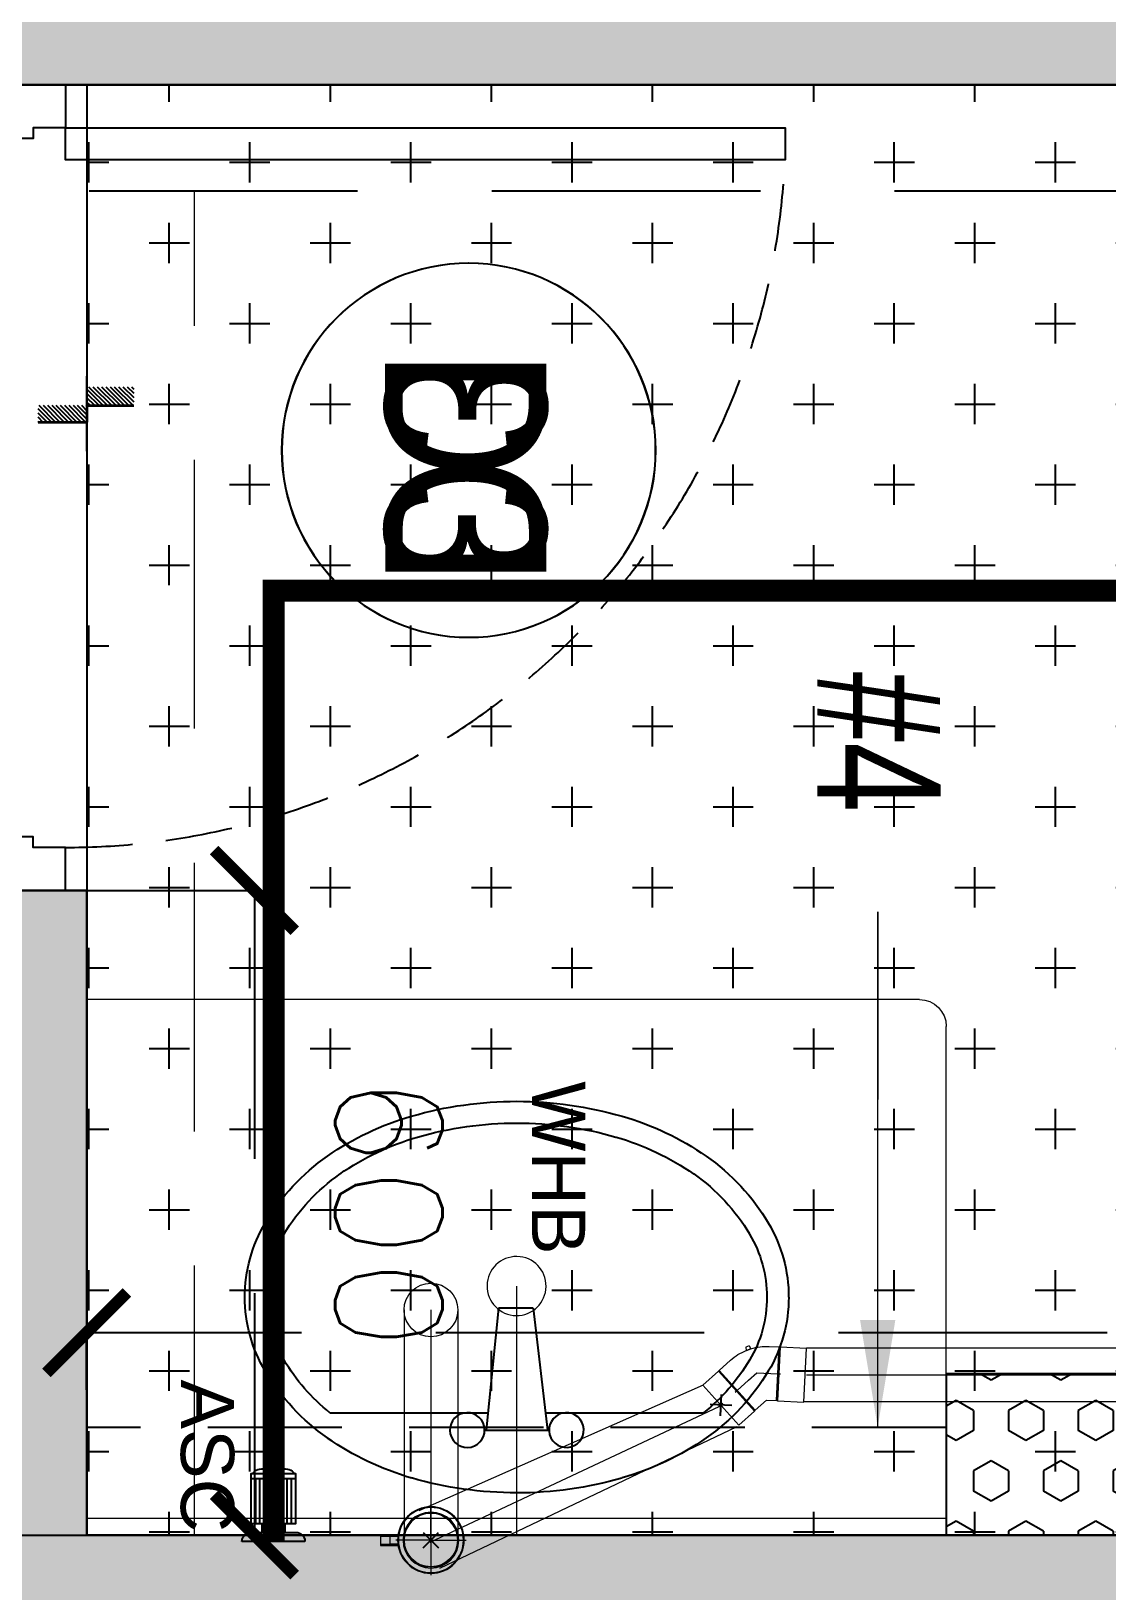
# Model space of a CAD drawing. Header units: millimetres. Extents: x -414464 to 1686, y -90036 to 108605.
# Drawn here: x -106392 to -105390, y -87187 to -85735 of the extents above; entities that cross this region are included whole.
import ezdxf
from ezdxf.enums import TextEntityAlignment as Align

# ---------------------------------------------------------------- set-up
doc = ezdxf.new("R2010")
doc.units = ezdxf.units.MM
doc.header["$LTSCALE"] = 1000
doc.header["$MEASUREMENT"] = 0
for name, pattern in [('$1$AUDIT_D_120904163729-0', [0]), ('$36$HIDDEN', [0.375, 0.25, -0.125]), ('3BHK-A$1$( Hidden )', [0.375, 0.25, -0.125]), ('3BHK-A$1$AUDIT_D_120904163729-0', [0]), ('3BHK-A$1$HIDDEN', [0.375, 0.25, -0.125]), ('AUDIT_D_120904163729-0', [0]), ('T8(T9 IS SIMILAR) - DIMENSION & TEXTING$1$1', [0]), ('T8(T9 IS SIMILAR) - DIMENSION & TEXTING$1$AUDIT_D_120904163729-0', [0]), ('T8(T9 IS SIMILAR) - DIMENSION & TEXTING$1$CENTERX2', [101.6, 63.5, -12.7, 12.7, -12.7]), ('T8(T9 IS SIMILAR) - DIMENSION & TEXTING$1$HIDDEN', [0.375, 0.25, -0.125]), ('T8(T9 IS SIMILAR)$1$$0$HIDDEN', [0.375, 0.25, -0.125]), ('T8(T9 IS SIMILAR)$1$HIDDEN', [0.375, 0.25, -0.125])]:
    doc.linetypes.add(name, pattern=pattern)
doc.layers.get('0').update_dxf_attribs({"linetype": 'AUDIT_D_120904163729-0'})
for name, color, linetype in [('$0$A-HATCH -160', 251, '$1$AUDIT_D_120904163729-0'), ('$21$A-DIMENSIONS', 2, '$36$HIDDEN'), ('3BHK-A$1$$1$LEDGE WALL', 5, 'Continuous'), ('3BHK-A$1$A-DOOR-FULL', 2, 'Continuous'), ('3BHK-A$1$A-HATCH -160', 251, '3BHK-A$1$AUDIT_D_120904163729-0'), ('3BHK-A$1$A-SANITARY', 2, 'Continuous'), ('3BHK-A$1$a-tile drop', 3, 'Continuous'), ('3BHK-A$1$A-TOI SUNK 50MM', 8, 'Continuous'), ('3BHK-A$1$a-window-no', 125, 'Continuous'), ('3BHK-A$1$APT PLANS-typ$0$TILEDROP', 3, 'Continuous'), ('3BHK-A$1$LEDGE WALL', 5, 'Continuous'), ('a-rcc', 3, 'Continuous'), ('T8(T9 IS SIMILAR) - DIMENSION & TEXTING$1$A-DIMENSIONS', 2, 'T8(T9 IS SIMILAR) - DIMENSION & TEXTING$1$HIDDEN'), ('T8(T9 IS SIMILAR) - DIMENSION & TEXTING$1$A-PLUMBING', 7, 'T8(T9 IS SIMILAR) - DIMENSION & TEXTING$1$AUDIT_D_120904163729-0'), ('T8(T9 IS SIMILAR) - DIMENSION & TEXTING$1$a-window-no', 125, 'Continuous'), ('T8(T9 IS SIMILAR) - DIMENSION & TEXTING$1$KITCHEN BLOCK', 255, 'Continuous'), ('T8(T9 IS SIMILAR) - DIMENSION & TEXTING$1$U-TI-BOILER', 1, 'T8(T9 IS SIMILAR) - DIMENSION & TEXTING$1$1'), ('T8(T9 IS SIMILAR) - DIMENSION & TEXTING$1$U-TI-TEXT', 7, 'Continuous'), ('T8(T9 IS SIMILAR) - DIMENSION & TEXTING$1$U-TI-WS', 5, 'Continuous'), ('T8(T9 IS SIMILAR)$1$$6$a-beam 2', 50, 'Continuous'), ('T8(T9 IS SIMILAR)$1$S-BEAM', 20, 'T8(T9 IS SIMILAR)$1$$0$HIDDEN'), ('T8_REFUGE COLUMNS$1$A-RCC COLS', 3, 'Continuous'), ('T8_TYPICAL COLUMNS$1$A-RCC COLS', 3, 'Continuous')]:
    doc.layers.add(name, color=color, linetype=linetype)
for name, color, linetype, lineweight in [('3BHK-A$1$a-TOI-fixtures', 251, 'Continuous', 0), ('3BHK-A$1$A-WALL- 160', 6, 'Continuous', 30), ('T8(T9 IS SIMILAR) - DIMENSION & TEXTING$1$pl-50dia waste pie', 6, 'Continuous', 0), ('T8(T9 IS SIMILAR) - DIMENSION & TEXTING$1$pl-50dia waste pipe1', 6, 'Continuous', 0), ('T8(T9 IS SIMILAR) - DIMENSION & TEXTING$1$R0-18-10-2014-T1-1st Podium Floor Plan$0$Text', 2, 'Continuous', 0), ('T8(T9 IS SIMILAR)$1$D&W', 8, 'Continuous', 25), ('T8(T9 IS SIMILAR)$1$SCPL BEAM', 191, 'T8(T9 IS SIMILAR)$1$$0$HIDDEN', 13)]:
    doc.layers.add(name, color=color, linetype=linetype, lineweight=lineweight)
doc.layers.add('T8(T9 IS SIMILAR) - DIMENSION & TEXTING$1$GEB-BEZUG', color=2, linetype='Continuous', lineweight=25, true_color=0xffff00)
doc.layers.add('T8_REFUGE COLUMNS$1$COL-HATCH', color=7, linetype='Continuous', lineweight=25, true_color=0xa3a3a3)
doc.styles.add('3BHK-A$1$LODHA STANDERD', font='sanss___.ttf')
doc.styles.add('T8(T9 IS SIMILAR) - DIMENSION & TEXTING$1$arial', font='sanss___.ttf')
doc.styles.add('T8(T9 IS SIMILAR) - DIMENSION & TEXTING$1$ARIAL ARROW', font='swisscl.ttf')
doc.styles.add('T8(T9 IS SIMILAR) - DIMENSION & TEXTING$1$LODHA STANDERD', font='sanss___.ttf')
doc.styles.add('T8(T9 IS SIMILAR) - DIMENSION & TEXTING$1$Romans 1', font='romans.shx', dxfattribs={"height": 100})
doc.styles.add('T8(T9 IS SIMILAR) - DIMENSION & TEXTING$1$Tahoma', font='tahoma.ttf')
doc.dimstyles.new('T8(T9 IS SIMILAR) - DIMENSION & TEXTING$1$ALPINE S', dxfattribs={"dimscale": 0, "dimtxt": 100, "dimasz": 75, "dimexe": 0, "dimexo": 0, "dimgap": 75, "dimtad": 1, "dimdec": 0, "dimzin": 0, "dimdsep": 46, "dimtxsty": 'T8(T9 IS SIMILAR) - DIMENSION & TEXTING$1$Romans 1', "dimblk": 'T8(T9 IS SIMILAR) - DIMENSION & TEXTING$1$_ArchTick', "dimcen": 0.09, "dimclrd": 256, "dimclre": 256, "dimclrt": 7, "dimadec": 0, "dimazin": 0, "dimtfac": 1, "dimtdec": 0, "dimtofl": 0, "dimtmove": 1, "dimatfit": 0, "dimldrblk": 'T8(T9 IS SIMILAR) - DIMENSION & TEXTING$1$_Open90', "dimfxl": 1, "dimtolj": 1, "dimtzin": 0, "dimarcsym": 0})
doc.dimstyles.new('T8(T9 IS SIMILAR) - DIMENSION & TEXTING$1$SAMATA STD', dxfattribs={"dimtxt": 100, "dimasz": 50, "dimexe": 50, "dimexo": 50, "dimgap": 10, "dimtad": 0, "dimdec": 0, "dimrnd": 5, "dimzin": 0, "dimdsep": 46, "dimtxsty": 'T8(T9 IS SIMILAR) - DIMENSION & TEXTING$1$Tahoma', "dimblk": 'T8(T9 IS SIMILAR) - DIMENSION & TEXTING$1$_Origin2', "dimcen": -50, "dimdle": 50, "dimclrd": 7, "dimclre": 7, "dimclrt": 7, "dimadec": 0, "dimazin": 0, "dimtfac": 1, "dimtdec": 0, "dimtmove": 1, "dimatfit": 3, "dimfxl": 150, "dimtfill": 1, "dimtolj": 1, "dimtzin": 0, "dimlwd": -1, "dimlwe": -1, "dimarcsym": 0})

# ---------------------------------------------------------------- blocks, each defined once
blk = doc.blocks.new('T8_REFUGE COLUMNS')
at = {"layer": 'T8_REFUGE COLUMNS$1$COL-HATCH', "linetype": 'ByBlock'}
h = blk.add_hatch(color=256, dxfattribs=at)
h.dxf.hatch_style = 1
h.paths.add_polyline_path([(1227712.1, -5718799.9), (1227362.1, -5718799.9), (1227362.1, -5709299.9), (1227712.1, -5709299.9)])
at = {"layer": 'T8_REFUGE COLUMNS$1$A-RCC COLS', "linetype": 'ByBlock'}
blk.add_lwpolyline([(1227712.1, -5718799.9), (1227362.1, -5718799.9), (1227362.1, -5709299.9), (1227712.1, -5709299.9)], close=True, dxfattribs=at)
blk = doc.blocks.new('T8_TYPICAL COLUMNS')
at = {"layer": 'T8_TYPICAL COLUMNS$1$A-RCC COLS', "linetype": 'ByBlock'}
blk.add_blockref('T8_REFUGE COLUMNS', (0, 0), dxfattribs=at)
blk = doc.blocks.new('*U2752')
for points in [[(-710, 0), (-670, 0), (-670, 30), (-660, 30), (-660, 80), (-710, 80)], [(40, 0), (0, 0), (0, 30), (-10, 30), (-10, 80), (40, 80)], [(0, 0), (0, -670), (-30, -670), (-30, 0)]]:
    blk.add_lwpolyline(points, close=True)
at = {"color": 0, "linetype": 'ByBlock', "ltscale": 0.25}
blk.add_arc((1, 0.4), 671, 180.0347, 267.627, dxfattribs=at)
blk = doc.blocks.new('3BHK-A$1$WINDOW TAG')
at = {"layer": '3BHK-A$1$a-window-no'}
blk.add_circle((0, 0), 174.1, dxfattribs=at)
at = {"layer": '3BHK-A$1$a-window-no', "style": '3BHK-A$1$LODHA STANDERD'}
blk.add_attdef('WINDOW', text='', height=150, dxfattribs=at).set_placement((11.3, 2.8), align=Align.MIDDLE_CENTER)
blk = doc.blocks.new('3BHK-A$1$TILE DROP -x')
at = {"layer": '3BHK-A$1$APT PLANS-typ$0$TILEDROP'}
h = blk.add_hatch(dxfattribs=at)
h.set_pattern_fill('ACET-2D-ANSI31', color=8, scale=90, angle=90, style=0)
h.set_pattern_definition([(135, (-851695.914, 5365039.183), (-7.954951288, -7.954951288), [])])
h.paths.add_polyline_path([(-58323.9, -19205.9), (-58323.9, -19023.7), (-58261.5, -19023.7), (-58261.5, -19205.9)])
edge = h.paths.add_edge_path()
edge.add_line((-58323.9, -19381.2), (-58393.7, -19381.2))
edge.add_line((-58323.9, -19205.9), (-58323.9, -19381.2))
edge.add_line((-58393.1, -19205.9), (-58323.9, -19205.9))
edge.add_line((-58393.1, -19381.2), (-58393.1, -19205.9))
at = {"layer": '3BHK-A$1$APT PLANS-typ$0$TILEDROP', "color": 1}
blk.add_line((-58153.9, -19205.9), (-58434, -19205.9), dxfattribs=at)
at = {"layer": '3BHK-A$1$APT PLANS-typ$0$TILEDROP', "color": 20, "const_width": 10}
for points in [[(-58261.5, -19205.9), (-58261.5, -19023.7)], [(-58323.9, -19381.2), (-58323.9, -19205.9)], [(-58323.9, -19205.9), (-58261.5, -19205.9)]]:
    blk.add_lwpolyline(points, dxfattribs=at)
blk = doc.blocks.new('3BHK-A$1$WB1-flat-1')
at = {"layer": '3BHK-A$1$A-SANITARY', "color": 251, "ltscale": 1000}
for p, q in [((-1779491.7, 190118), (-1779491.7, 190265.4)), ((-1779507.9, 190061.5), (-1779507.9, 190121.4)), ((-1779394.5, 190106.8), (-1779507.9, 190119.9)), ((-1779394.5, 190074.4), (-1779507.9, 190063)), ((-1779491.7, 189917.5), (-1779491.7, 190064.6))]:
    blk.add_line(p, q, dxfattribs=at)
at = {"layer": '3BHK-A$1$A-SANITARY', "color": 251}
blk.add_line((-1779394.5, 190106.8), (-1779394.5, 190074.4), dxfattribs=at)
for centre, major_axis, start_param, end_param in [((-1779384.1, 190209.6), (130.8, -33.3), 1.820103, 2.357157), ((-1779384.1, 190209.6), (130.3, -35), 1.296313, 1.833367), ((-1779350.3, 190152.9), (193.2, -55.2), 2.386204, 2.812145), ((-1779384.1, 190209.6), (109.6, -33.8), 1.870427, 2.407481), ((-1779384.1, 190209.6), (110.5, -30.5), 1.303226, 1.84028), ((-1779417.8, 190152.9), (193.7, -53.5), 0.877554, 1.303495), ((-1779350.3, 190152.9), (175.1, -44.6), 2.357412, 2.719312), ((-1779417.8, 190152.9), (175.5, -43.1), 0.84856, 1.274501), ((-1779296.9, 190115.8), (257.2, -67.9), 2.791732, 3.118985), ((-1779471.3, 190115.8), (236.8, -65.9), 0.552139, 0.879393), ((-1779471.3, 190115.8), (256.4, -70.9), 0.550268, 0.877521), ((-1779212.5, 190091.4), (341.5, -92.8), 3.126498, 3.407047), ((-1779555.7, 190091.4), (320.9, -91.3), 0.277128, 0.557677), ((-1779555.7, 190091.4), (341.3, -93.5), 0.267352, 0.5479), ((-1779507.9, 190137.6), (15.5, -4.6), 0.024765, 6.30795), ((-1779212.5, 190091.4), (340.8, -95.1), -2.869466, -2.588917), ((-1779555.7, 190091.4), (321.9, -87.7), -0.014507, 0.266042), ((-1779555.7, 190091.4), (341.5, -92.8), -0.015048, 0.2655), ((-1779507.9, 190045.3), (15.8, -3.6), -0.04131853858723034, 6.241866768592355), ((-1779296.9, 190067.1), (256.3, -71.3), -2.589745, -2.262492), ((-1779471.3, 190067.1), (237.5, -63.4), -0.34704, -0.019787), ((-1779471.3, 190067.1), (256.9, -69.2), -0.344634, -0.017381), ((-1779417.8, 190030), (173.5, -50.3), -0.751557, -0.325616), ((-1779350.3, 190030), (194, -52.4), -2.26986, -1.84392), ((-1779350.3, 190030), (174.5, -46.9), -2.206968, -1.845068), ((-1779417.8, 190030), (193, -55.8), -0.752352, -0.326411), ((-1779384.1, 189973.2), (110.6, -30.1), -1.842195, -1.305141), ((-1779384.1, 189973.2), (110.2, -31.7), -1.29052, -0.753466), ((-1779384.1, 189973.2), (130.1, -35.9), -1.838416, -1.301362), ((-1779384.1, 189973.2), (130.7, -33.4), -1.320613, -0.783559)]:
    blk.add_ellipse(centre, major_axis=major_axis, ratio=1, start_param=start_param, end_param=end_param, dxfattribs=at)
blk = doc.blocks.new('3BHK-A$1$A$C4C1B68F2-flat-1')
at = {"layer": '3BHK-A$1$a-TOI-fixtures'}
for p, q in [((-412.9, 666.2, 0), (-412.9, -133.8)), ((-412.9, 666.2, 0.1), (60.4, 666.2, 0.1)), ((-397.8, 666.2, 0), (-397.8, -133.8)), ((85.4, 641.2, 0.1), (85.4, -133.8, 0.1)), ((-181.3, 266.2, 0), (-412.9, 266.2, 0)), ((-412.9, -133.8), (85.4, -133.8))]:
    blk.add_line(p, q, dxfattribs=at)
blk.add_arc((60.4, 641.2, 0.1), 25, 0, 90, dxfattribs=at)
blk.add_ellipse((-181.3, 266.2, 0), major_axis=(27.5, 0.4), ratio=1, dxfattribs=at)
at = {"layer": '3BHK-A$1$A-WALL- 160'}
blk.add_blockref('3BHK-A$1$WB1-flat-1', (1779192.5, -189825), dxfattribs=at)
blk = doc.blocks.new('3BHK-A')
at = {"layer": '3BHK-A$1$A-HATCH -160', "linetype": 'ByBlock'}
h = blk.add_hatch(dxfattribs=at)
h.set_pattern_fill('ZIGZAG', color=256, scale=250)
h.set_pattern_definition([(9e-15, (1e-08, 0), (31.25, 31.25), [31.25, -31.25]), (90, (31.25, 0), (-31.25, 31.25), [31.25, -31.25])])
h.paths.add_polyline_path([(1185182.8, -5714749.5), (1186532.7, -5714749.5), (1186532.7, -5714149.5), (1186632.7, -5714149.5), (1186632.7, -5714749.5), (1188712.7, -5714749.5), (1188712.7, -5714049.5), (1189032.5, -5714049.5), (1189032.5, -5714149.5), (1188812.7, -5714149.5), (1188812.7, -5715449.5), (1189032.5, -5715449.5), (1189032.5, -5715549.5), (1188712.7, -5715549.5), (1188712.7, -5714849.5), (1186632.7, -5714849.5), (1186632.7, -5715664.5), (1186532.7, -5715664.5), (1186532.7, -5714849.5), (1185182.8, -5714849.5)])
h.paths.add_polyline_path([(1185182.8, -5713249.5), (1185782.7, -5713249.5), (1185782.7, -5713149.5), (1185182.8, -5713149.5)])
h.paths.add_polyline_path([(1186532.7, -5710699.5), (1186632.7, -5710699.5), (1186632.7, -5713249.5), (1186532.7, -5713249.5)])
h.paths.add_polyline_path([(1186532.7, -5717399.5), (1186632.7, -5717399.5), (1186632.7, -5716414.5), (1186532.7, -5716414.5)])
h.paths.add_polyline_path([(1194902.2, -5715375), (1194082.3, -5715375), (1194082.3, -5715475), (1194902.2, -5715475)])
h.paths.add_polyline_path([(1195782.2, -5715375), (1196682.2, -5715375), (1196682.2, -5715475), (1195782.2, -5715475)])
h.paths.add_polyline_path([(1194132.5, -5714149.9), (1196532.4, -5714149.9), (1196532.4, -5714049.9), (1194132.5, -5714049.9)])
h.paths.add_polyline_path([(1197432.4, -5711800.2), (1197532.4, -5711800.2), (1197532.4, -5714149.9), (1197432.4, -5714149.9)])
h.paths.add_polyline_path([(1198282.4, -5714149.9), (1198958.7, -5714149.9), (1198958.7, -5714049.9), (1198282.4, -5714049.9)])
h.paths.add_polyline_path([(1196871.9, -5720208.6), (1196082.2, -5720209.7), (1196082.3, -5720109.7), (1196082.2, -5720109.7), (1196182.2, -5720109.7), (1196871.9, -5720108.6)])
h.paths.add_polyline_path([(1193397.2, -5709939.9), (1193882.3, -5709939.6), (1193882.3, -5710040.1), (1193397.3, -5710040.1)])
h.paths.add_polyline_path([(1186632.7, -5708554.7), (1187192.3, -5708554.8), (1187192.3, -5708654.7), (1186632.7, -5708654.7)])
h.paths.add_polyline_path([(1194182.3, -5715724), (1194082.3, -5715724), (1194082.3, -5715474), (1194182.3, -5715474)])
at = {"layer": '3BHK-A$1$A-TOI SUNK 50MM'}
h = blk.add_hatch(dxfattribs=at)
h.set_pattern_fill('CROSS', color=256, scale=300, style=0)
h.set_pattern_definition([(9e-15, (-0.65, 1286.84), (75, 75), [37.5, -112.5]), (90, (18.1, 1268.09), (-75, 75), [37.5, -112.5])])
h.paths.add_polyline_path([(1186532.7, -5713148.5), (1185182.4, -5713148.5), (1185182.4, -5710698.5), (1186532.7, -5710698.5)])
h.paths.add_polyline_path([(1185182.4, -5714848.6), (1186532.7, -5714848.6), (1186532.7, -5717398.5), (1185182.4, -5717398.5)])
at = {"layer": '3BHK-A$1$LEDGE WALL'}
h = blk.add_hatch(dxfattribs=at)
h.set_pattern_fill('HEX', color=8, scale=150, angle=180)
h.paths.add_polyline_path([(1185332.8, -5712348.5), (1185182.8, -5712348.5), (1185182.8, -5711548.5), (1185332.8, -5711548.5)])
at = {"layer": '3BHK-A$1$$1$LEDGE WALL', "linetype": '3BHK-A$1$( Hidden )', "ltscale": 0.5}
blk.add_line((1185282.8, -5712348.5, 0), (1185282.8, -5713148.5, 0), dxfattribs=at)
at = {"layer": '3BHK-A$1$A-TOI SUNK 50MM'}
blk.add_line((1186532.7, -5713148.5, 0), (1185782.7, -5713148.5, 0), dxfattribs=at)
at = {"layer": '3BHK-A$1$A-TOI SUNK 50MM', "elevation": 0}
blk.add_lwpolyline([(1186532.7, -5713148.5), (1185182.4, -5713148.5), (1185182.4, -5710698.5), (1186532.7, -5710698.5)], close=True, dxfattribs=at)
at = {"layer": '3BHK-A$1$A-WALL- 160', "linetype": 'ByBlock'}
for p, q in [((1186532.7, -5713248.5, 0), (1186532.7, -5710698.5, 0)), ((1185782.7, -5713148.5, 0), (1185182.8, -5713148.5, 0)), ((1185782.7, -5713248.5, 0), (1185782.7, -5713148.5, 0))]:
    blk.add_line(p, q, dxfattribs=at)
at = {"layer": '3BHK-A$1$LEDGE WALL', "elevation": 0}
blk.add_lwpolyline([(1185332.8, -5712348.5), (1185182.8, -5712348.5), (1185182.8, -5711548.5), (1185332.8, -5711548.5)], close=True, dxfattribs=at)
at = {"layer": '3BHK-A$1$A-DOOR-FULL', "linetype": '3BHK-A$1$HIDDEN', "xscale": -1, "rotation": 180}
blk.add_blockref('*U2752', (1186492.7, -5713168.5, 0), dxfattribs=at)
at = {"layer": '3BHK-A$1$a-tile drop', "xscale": 0.25, "yscale": 0.25, "zscale": 0.25, "rotation": 180}
blk.add_blockref('3BHK-A$1$TILE DROP -x', (1171653, -5717949.9, 0), dxfattribs=at)
at = {"layer": '3BHK-A$1$a-TOI-fixtures'}
blk.add_blockref('3BHK-A$1$A$C4C1B68F2-flat-1', (1185595.7, -5713014.7), dxfattribs=at)
at = {"layer": '3BHK-A$1$a-window-no'}
ref = blk.add_blockref('3BHK-A$1$WINDOW TAG', (1186192.4, -5712792.9, 0), dxfattribs=dict(at, rotation=180))
ref.add_attrib('WINDOW', 'D3', dxfattribs={"height": 150, "style": '3BHK-A$1$LODHA STANDERD', "width": 0.8}).set_placement((1186172.9, -5712795.7, 0), align=Align.MIDDLE_CENTER)
blk = doc.blocks.new('T8(T9 IS SIMILAR) - DIMENSION & TEXTING$1$WINDOW TAG')
at = {"layer": 'T8(T9 IS SIMILAR) - DIMENSION & TEXTING$1$a-window-no'}
blk.add_circle((0, 0), 174.1, dxfattribs=at)
at = {"layer": 'T8(T9 IS SIMILAR) - DIMENSION & TEXTING$1$a-window-no', "style": 'T8(T9 IS SIMILAR) - DIMENSION & TEXTING$1$LODHA STANDERD'}
blk.add_attdef('WINDOW', text='', height=150, dxfattribs=at).set_placement((11.3, 2.8), align=Align.MIDDLE_CENTER)
blk = doc.blocks.new('T8(T9 IS SIMILAR) - DIMENSION & TEXTING$1$_ArchTick')
at = {"color": 0, "linetype": 'ByBlock', "const_width": 0.15}
blk.add_lwpolyline([(-0.5, -0.5), (0.5, 0.5)], dxfattribs=at)
blk = doc.blocks.new('*D1443')
at = {"layer": 'T8(T9 IS SIMILAR) - DIMENSION & TEXTING$1$A-DIMENSIONS', "linetype": 'T8(T9 IS SIMILAR) - DIMENSION & TEXTING$1$HIDDEN', "lineweight": -2, "transparency": 16777216}
for p, q in [((1226761.9, -5713148.7), (1226761.9, -5712992.5)), ((1227361.9, -5713148.7), (1227361.9, -5712992.5))]:
    blk.add_line(p, q, dxfattribs=at)
at = {"layer": 'T8(T9 IS SIMILAR) - DIMENSION & TEXTING$1$A-DIMENSIONS', "lineweight": -2, "transparency": 16777216}
blk.add_line((1226761.9, -5712992.5), (1227361.9, -5712992.5), dxfattribs=at)
at = {"layer": 'T8(T9 IS SIMILAR) - DIMENSION & TEXTING$1$A-DIMENSIONS', "linetype": 'ByBlock', "lineweight": -2, "transparency": 16777216, "xscale": 75, "yscale": 75, "zscale": 75, "rotation": 180}
blk.add_blockref('T8(T9 IS SIMILAR) - DIMENSION & TEXTING$1$_ArchTick', (1226761.9, -5712992.5), dxfattribs=at)
at = {"layer": 'T8(T9 IS SIMILAR) - DIMENSION & TEXTING$1$A-DIMENSIONS', "linetype": 'ByBlock', "lineweight": -2, "transparency": 16777216, "xscale": 75, "yscale": 75, "zscale": 75}
blk.add_blockref('T8(T9 IS SIMILAR) - DIMENSION & TEXTING$1$_ArchTick', (1227361.9, -5712992.5), dxfattribs=at)
at = {"layer": 'T8(T9 IS SIMILAR) - DIMENSION & TEXTING$1$A-DIMENSIONS', "color": 7, "linetype": 'ByBlock', "transparency": 16777216, "insert": (1227061.9, -5712867.5), "char_height": 100, "attachment_point": 5, "style": 'T8(T9 IS SIMILAR) - DIMENSION & TEXTING$1$Romans 1'}
blk.add_mtext('\\A1;600', dxfattribs=at)
blk = doc.blocks.new('T8(T9 IS SIMILAR) - DIMENSION & TEXTING$1$_Open90')
at = {"color": 0, "linetype": 'ByBlock', "lineweight": -2}
for p, q in [((-0.5, 0.5), (0, 0)), ((0, 0), (-1, 0)), ((0, 0), (-0.5, -0.5))]:
    blk.add_line(p, q, dxfattribs=at)
blk = doc.blocks.new('*D1445')
at = {"layer": 'T8(T9 IS SIMILAR) - DIMENSION & TEXTING$1$A-DIMENSIONS', "linetype": 'T8(T9 IS SIMILAR) - DIMENSION & TEXTING$1$HIDDEN', "lineweight": -2, "transparency": 16777216}
for p, q in [((1227226.8, -5710698.7), (1227173.7, -5710698.7)), ((1227226.8, -5713148.7), (1227173.7, -5713148.7))]:
    blk.add_line(p, q, dxfattribs=at)
at = {"layer": 'T8(T9 IS SIMILAR) - DIMENSION & TEXTING$1$A-DIMENSIONS', "lineweight": -2, "transparency": 16777216}
blk.add_line((1227173.7, -5710698.7), (1227173.7, -5713148.7), dxfattribs=at)
at = {"layer": 'T8(T9 IS SIMILAR) - DIMENSION & TEXTING$1$A-DIMENSIONS', "linetype": 'ByBlock', "lineweight": -2, "transparency": 16777216, "xscale": 75, "yscale": 75, "zscale": 75}
for p, rotation in [((1227173.7, -5710698.7), 90), ((1227173.7, -5713148.7), 270)]:
    blk.add_blockref('T8(T9 IS SIMILAR) - DIMENSION & TEXTING$1$_ArchTick', p, dxfattribs=dict(at, rotation=rotation))
at = {"layer": 'T8(T9 IS SIMILAR) - DIMENSION & TEXTING$1$A-DIMENSIONS', "color": 7, "linetype": 'ByBlock', "transparency": 16777216, "insert": (1227048.7, -5711923.7), "char_height": 100, "attachment_point": 5, "rotation": 90, "style": 'T8(T9 IS SIMILAR) - DIMENSION & TEXTING$1$Romans 1'}
blk.add_mtext('\\A1;2450', dxfattribs=at)
blk = doc.blocks.new('T8(T9 IS SIMILAR) - DIMENSION & TEXTING$1$Einfügepunkt')
at = {"layer": 'T8(T9 IS SIMILAR) - DIMENSION & TEXTING$1$GEB-BEZUG'}
for p, q in [((-7.1, -7.1), (7.1, 7.1)), ((-7.1, 7.1), (7.1, -7.1))]:
    blk.add_line(p, q, dxfattribs=at)
blk = doc.blocks.new('T8(T9 IS SIMILAR) - DIMENSION & TEXTING$1$361.771.16.1_G')
at = {"lineweight": 13, "ltscale": 25}
for p, q in [((0, 0), (0, 32.8)), ((-47, 5.2), (-30.6, 5.2)), ((-47, -5.2), (-47, 5.2)), ((-47, 3.7), (-30.8, 3.7)), ((-38, 3.7), (-38, -3.8)), ((-30.8, 3.7), (-38, 3.7)), ((-47, -3.7), (-30.8, -3.7)), ((-47, -5.2), (-30.6, -5.2)), ((-38, -3.8), (-30.8, -3.8)), ((0, 0), (-32.8, 0)), ((0, 0), (0, -32.8)), ((0, 0), (32.8, 0))]:
    blk.add_line(p, q, dxfattribs=at)
for radius in [31, 30.3, 26, 25]:
    blk.add_circle((0, 0), radius, dxfattribs=at)
blk.add_blockref('T8(T9 IS SIMILAR) - DIMENSION & TEXTING$1$Einfügepunkt', (0, 0), dxfattribs=at)
blk = doc.blocks.new('T8(T9 IS SIMILAR) - DIMENSION & TEXTING$1$361.045.16.1_A')
at = {"ltscale": 25}
for p, q in [((-49.5, 14.1), (-14.1, 49.5)), ((3.2, 32.2), (-14.1, 49.5)), ((3.2, 32.2), (-32.2, -3.2)), ((-31.5, -3.9), (3.9, 31.5)), ((3.2, 31.5), (-31.5, -3.2)), ((3.2, 31.5), (3.2, 32.2)), ((3.2, 31.5), (3.9, 31.5)), ((10.4, 25), (3.9, 31.5)), ((-13.8, 13.8), (-15.6, 15.6)), ((-32.2, -3.2), (-49.5, 14.1)), ((0, 0), (-13.8, 13.8)), ((-5.6, 5.6), (-7.3, 7.3)), ((0, -10.4), (0, 0)), ((23.4, 11.3), (20.3, 10.9)), ((24.5, 8.5), (22, 6.6)), ((23.4, 11.3), (24.5, 8.5)), ((-31.5, -3.2), (-32.2, -3.2)), ((-31.5, -3.2), (-31.5, -3.9)), ((-25, -10.4), (-31.5, -3.9)), ((-25, -24.5), (-25, -10.4)), ((0, -24.5), (0, -10.4)), ((25, -24.5), (25, -10.4)), ((-24.5, -25), (-25, -24.5)), ((25, -24.5), (-25, -24.5)), ((-24.5, -25), (-25, -25.5)), ((-25, -45), (-25, -25.5)), ((-25, -25.5), (25, -25.5)), ((-24.5, -25), (24.5, -25)), ((0, -27), (0, -24.5)), ((24.5, -25), (25, -24.5)), ((24.5, -25), (25, -25.5)), ((25, -45), (25, -25.5)), ((0, -45), (0, -42.5)), ((-25, -45), (25, -45)), ((0, -45), (-2.5, -45)), ((0, -45), (0, -47.5)), ((0, -45), (2.5, -45))]:
    blk.add_line(p, q, dxfattribs=at)
for start, end in [(25.1575, 45), (0, 19.8425)]:
    blk.add_arc((-25, -10.4), 50, start, end, dxfattribs=at)
blk.add_open_spline([(22, 6.6), (22, 6.6), (22, 6.6), (22, 6.8), (21.9, 6.9), (21.8, 7.2), (21.7, 7.4), (21.5, 7.8), (21.4, 8), (21.3, 8.3), (21.2, 8.5), (21.1, 8.8), (21, 8.9), (20.9, 9.3), (20.8, 9.4), (20.7, 9.8), (20.6, 10.1), (20.4, 10.5), (20.4, 10.6), (20.3, 10.8), (20.3, 10.9), (20.3, 10.9)], degree=3, knots=[-0.7326885, -0.7326885, -0.7326885, -0.7326885, -0.6703276, -0.6703276, -0.5851203, -0.5851203, -0.4924215, -0.4924215, -0.4253679, -0.4253679, -0.3759063, -0.3759063, -0.3289293, -0.3289293, -0.2716255, -0.2716255, -0.1856359, -0.1856359, -0.0935578, -0.0935578, 0, 0, 0, 0], dxfattribs=at)
blk.add_blockref('T8(T9 IS SIMILAR) - DIMENSION & TEXTING$1$Einfügepunkt', (0, -45), dxfattribs=at)
blk = doc.blocks.new('T8(T9 IS SIMILAR) - DIMENSION & TEXTING$1$ASC')
at = {"layer": 'T8(T9 IS SIMILAR) - DIMENSION & TEXTING$1$U-TI-BOILER'}
for points in [[(631187.54, 41364.6471), (631187.5537, 41364.6471)], [(631187.5649, 41364.6039), (631187.5289, 41364.6039), (631187.5289, 41364.6399), (631187.5289, 41364.6435), (631187.5649, 41364.6435), (631187.5649, 41364.6039)], [(631187.5649, 41364.6399), (631187.5289, 41364.6399)], [(631187.5325, 41364.6039), (631187.5325, 41364.6399)], [(631187.5361, 41364.6399), (631187.5361, 41364.6039)], [(631187.5397, 41364.6039), (631187.5397, 41364.6399)], [(631187.5433, 41364.6039), (631187.5433, 41364.6399)], [(631187.5469, 41364.6399), (631187.5469, 41364.6039)], [(631187.5505, 41364.6039), (631187.5505, 41364.6399)], [(631187.5541, 41364.6039), (631187.5541, 41364.6399)], [(631187.5577, 41364.6039), (631187.5577, 41364.6399)], [(631187.5613, 41364.6399), (631187.5613, 41364.6039)], [(631187.5379, 41364.6039), (631187.5379, 41364.5967)], [(631187.5559, 41364.5967), (631187.5559, 41364.6039)], [(631187.5217, 41364.5895), (631187.5721, 41364.5895)], [(631187.5649, 41364.5967), (631187.5289, 41364.5967)]]:
    blk.add_lwpolyline(points, dxfattribs=at)
for centre, radius, start, end in [((631187.5374, 41364.6384), 0.00911, 72.8198, 145.9406), ((631187.5563, 41364.6384), 0.00911, 34.0594, 107.1803), ((631187.5289, 41364.5895), 0.0072, 90, 180), ((631187.5649, 41364.5895), 0.0072, 0, 90)]:
    blk.add_arc(centre, radius, start, end, dxfattribs=at)
blk = doc.blocks.new('T8(T9 IS SIMILAR) - DIMENSION & TEXTING$1$A$C77D62699')
at = {"layer": 'T8(T9 IS SIMILAR) - DIMENSION & TEXTING$1$pl-50dia waste pipe1'}
for p, q in [((19735.9, 2052.4, 0.5), (19735.9, 1395.4, 0.5)), ((19785.9, 2052.4, 0.5), (19785.7, 1392.9, 0.5)), ((19809, 1330.6, 0.5), (19940.9, 1053.9, 0.8)), ((19770.2, 1299.1, 0.5), (19887.3, 1034.5, 0.8)), ((19700.2, 1070.8, 0.8), (19914.3, 1070.8, 0.8)), ((19700.2, 1020.8, 0.8), (19914.3, 1020.8, 0.8))]:
    blk.add_line(p, q, dxfattribs=at)
at = {"layer": 'T8(T9 IS SIMILAR) - DIMENSION & TEXTING$1$pl-50dia waste pipe1', "color": 12, "linetype": 'T8(T9 IS SIMILAR) - DIMENSION & TEXTING$1$CENTERX2'}
for p, q in [((19760.9, 2052.4, 0.5), (19760.9, 1395.4, 0.5)), ((19790.4, 1313.9, 0.5), (19916.5, 1044.8, 0.8)), ((19700.2, 1045.8, 0.8), (19914.3, 1045.8, 0.8))]:
    blk.add_line(p, q, dxfattribs=at)
at = {"layer": 'T8(T9 IS SIMILAR) - DIMENSION & TEXTING$1$pl-50dia waste pipe1', "ltscale": 0.1}
for centre in [(19700.2, 1045.8, 0.8), (19914.3, 1045.8, 0.8)]:
    blk.add_circle(centre, 25, dxfattribs=at)
at = {"layer": 'T8(T9 IS SIMILAR) - DIMENSION & TEXTING$1$U-TI-WS', "lineweight": 40, "ltscale": 0.01, "const_width": 20.5, "elevation": 0.7}
blk.add_lwpolyline([(18727.7, 3396.5), (18727.7, 3536.1), (19030.5, 3536.1), (19030.5, 899.3), (19915.6, 899.3)], dxfattribs=at)
at = {"layer": 'T8(T9 IS SIMILAR) - DIMENSION & TEXTING$1$KITCHEN BLOCK', "xscale": -1164.279916331981, "yscale": 1164.279916331981, "zscale": 1164.279916331981, "rotation": 90.00306751171337}
blk.add_blockref('T8(T9 IS SIMILAR) - DIMENSION & TEXTING$1$ASC', (48140532.3, 734882460.8, 0), dxfattribs=at)
at = {"layer": 'T8(T9 IS SIMILAR) - DIMENSION & TEXTING$1$pl-50dia waste pie', "ltscale": 0.1, "extrusion": (-0.000170922, -0.000319649, 1), "xscale": -1.000020158935083, "yscale": 1.000020158935084, "zscale": 1.000020158935085, "rotation": 42.07277284020871}
blk.add_blockref('T8(T9 IS SIMILAR) - DIMENSION & TEXTING$1$361.045.16.1_A', (19758.6, 1349.2, -3.3), dxfattribs=at)
at = {"layer": 'T8(T9 IS SIMILAR) - DIMENSION & TEXTING$1$pl-50dia waste pie', "xscale": -1.000020158935082, "yscale": 1.000020158935082, "zscale": 1.000020158935082, "rotation": 270}
blk.add_blockref('T8(T9 IS SIMILAR) - DIMENSION & TEXTING$1$361.771.16.1_G', (19914.4, 1045.8, 0.8), dxfattribs=at)
at = {"layer": 'T8(T9 IS SIMILAR) - DIMENSION & TEXTING$1$U-TI-TEXT', "style": 'T8(T9 IS SIMILAR) - DIMENSION & TEXTING$1$arial'}
for s, p in [('WHB', (19487.3, 1139.9, 1.6)), ('ASC', (19764.9, 813, 2.3))]:
    blk.add_text(s, height=49.53, rotation=359.9999, dxfattribs=at).set_placement(p)
blk = doc.blocks.new('T8(T9 IS SIMILAR) - DIMENSION & TEXTING$1$_Origin2')
at = {"color": 0, "linetype": 'ByBlock', "lineweight": -2}
blk.add_line((-0.5, 0), (-1, 0), dxfattribs=at)
for radius in [0.5, 0.25]:
    blk.add_circle((0, 0), radius, dxfattribs=at)
blk = doc.blocks.new('T8(T9 IS SIMILAR) - DIMENSION & TEXTING')
at = {"layer": 'T8(T9 IS SIMILAR) - DIMENSION & TEXTING$1$A-PLUMBING', "linetype": 'ByBlock'}
blk.add_blockref('T8(T9 IS SIMILAR) - DIMENSION & TEXTING$1$A$C77D62699', (1207452.3, -5713874), dxfattribs=at)
at = {"layer": 'T8(T9 IS SIMILAR) - DIMENSION & TEXTING$1$a-window-no'}
ref = blk.add_blockref('T8(T9 IS SIMILAR) - DIMENSION & TEXTING$1$WINDOW TAG', (1226352.2, -5712793.1, 0.5), dxfattribs=dict(at, xscale=-1, rotation=180))
ref.add_attrib('WINDOW', 'D3', dxfattribs={"height": 150, "style": 'T8(T9 IS SIMILAR) - DIMENSION & TEXTING$1$LODHA STANDERD', "width": 0.8}).set_placement((1226364.9, -5712795.9, 0.5), align=Align.MIDDLE_CENTER)
at = {"layer": 'T8(T9 IS SIMILAR) - DIMENSION & TEXTING$1$R0-18-10-2014-T1-1st Podium Floor Plan$0$Text', "linetype": 'ByBlock', "style": 'T8(T9 IS SIMILAR) - DIMENSION & TEXTING$1$ARIAL ARROW'}
blk.add_text('#4', height=114.75, dxfattribs=at).set_placement((1226558.3, -5712468.5, 0))
at = {"layer": 'T8(T9 IS SIMILAR) - DIMENSION & TEXTING$1$A-DIMENSIONS', "linetype": 'ByBlock'}
dim = blk.add_linear_dim(base=(1227173.7, -5713148.7, 0.5), p1=(1227226.8, -5710698.7, 0.5), p2=(1227226.8, -5713148.7, 0.5), angle=90, dimstyle='T8(T9 IS SIMILAR) - DIMENSION & TEXTING$1$ALPINE S', override={"dimscale": 1, "dimfxl": 5, "dimarcsym": 1}, dxfattribs=at)
dim.commit()
dim.dimension.update_dxf_attribs({"geometry": '*D1445', "text_midpoint": (1227048.7, -5711923.7, 0.5)})
dim = blk.add_linear_dim(base=(1227361.9, -5712992.5, 0.5), p1=(1226761.9, -5713148.7, 0.5), p2=(1227361.9, -5713148.7, 0.9), dimstyle='T8(T9 IS SIMILAR) - DIMENSION & TEXTING$1$ALPINE S', override={"dimscale": 1, "dimfxl": 5, "dimarcsym": 1}, dxfattribs=at)
dim.commit()
dim.dimension.update_dxf_attribs({"geometry": '*D1443', "text_midpoint": (1227061.9, -5712867.5, 0.5)})
at = {"layer": 'T8(T9 IS SIMILAR) - DIMENSION & TEXTING$1$R0-18-10-2014-T1-1st Podium Floor Plan$0$Text'}
blk.add_leader([(1227261.8, -5712412.3), (1226781.9, -5712412.3), (1226956.6, -5712412.3)], dimstyle='T8(T9 IS SIMILAR) - DIMENSION & TEXTING$1$SAMATA STD', override={"dimscale": 1, "dimasz": 100, "dimclrd": 2, "dimfxlon": 1, "dimarcsym": 1}, dxfattribs=at)
blk = doc.blocks.new('T8(T9 IS SIMILAR)')
at = {"layer": 'T8(T9 IS SIMILAR)$1$D&W', "linetype": 'ByBlock'}
blk.add_blockref('T8_TYPICAL COLUMNS', (0, 0), dxfattribs=at)
at = {"layer": 'T8(T9 IS SIMILAR)$1$D&W', "linetype": 'ByBlock', "xscale": -1}
blk.add_blockref('3BHK-A', (2412544.6, 0, 0.5), dxfattribs=at)
at = {"layer": 'T8(T9 IS SIMILAR)$1$$6$a-beam 2', "linetype": 'ByBlock'}
blk.add_blockref('T8(T9 IS SIMILAR) - DIMENSION & TEXTING', (0, 0), dxfattribs=at)
at = {"layer": 'T8(T9 IS SIMILAR)$1$S-BEAM'}
blk.add_line((1226110.6, -5714646.5, -0.5), (1226110.6, -5710113.7, -0.6), dxfattribs=at)
at = {"layer": 'T8(T9 IS SIMILAR)$1$SCPL BEAM', "linetype": 'T8(T9 IS SIMILAR)$1$HIDDEN'}
blk.add_line((1227361.2, -5713048.3, -0.4), (1226110.6, -5713048.3, -0.4), dxfattribs=at)
blk = doc.blocks.new('A$C48506478')
at = {"layer": '$21$A-DIMENSIONS', "linetype": 'ByBlock'}
blk.add_blockref('T8(T9 IS SIMILAR)', (-1195542.6, 5727884.6), dxfattribs=at)
at = {"layer": '$0$A-HATCH -160', "linetype": 'ByBlock'}
blk.add_blockref('T8(T9 IS SIMILAR) - DIMENSION & TEXTING', (-1195542.6, 5727884.6), dxfattribs=at)

msp = doc.modelspace()

# ---------------------------------------------------------------- block references
at = {"layer": 'a-rcc', "linetype": 'ByBlock', "rotation": 270}
msp.add_blockref('A$C48506478', (-121076, -55315.3, 0), dxfattribs=at)

doc.saveas('drawing.dxf')
